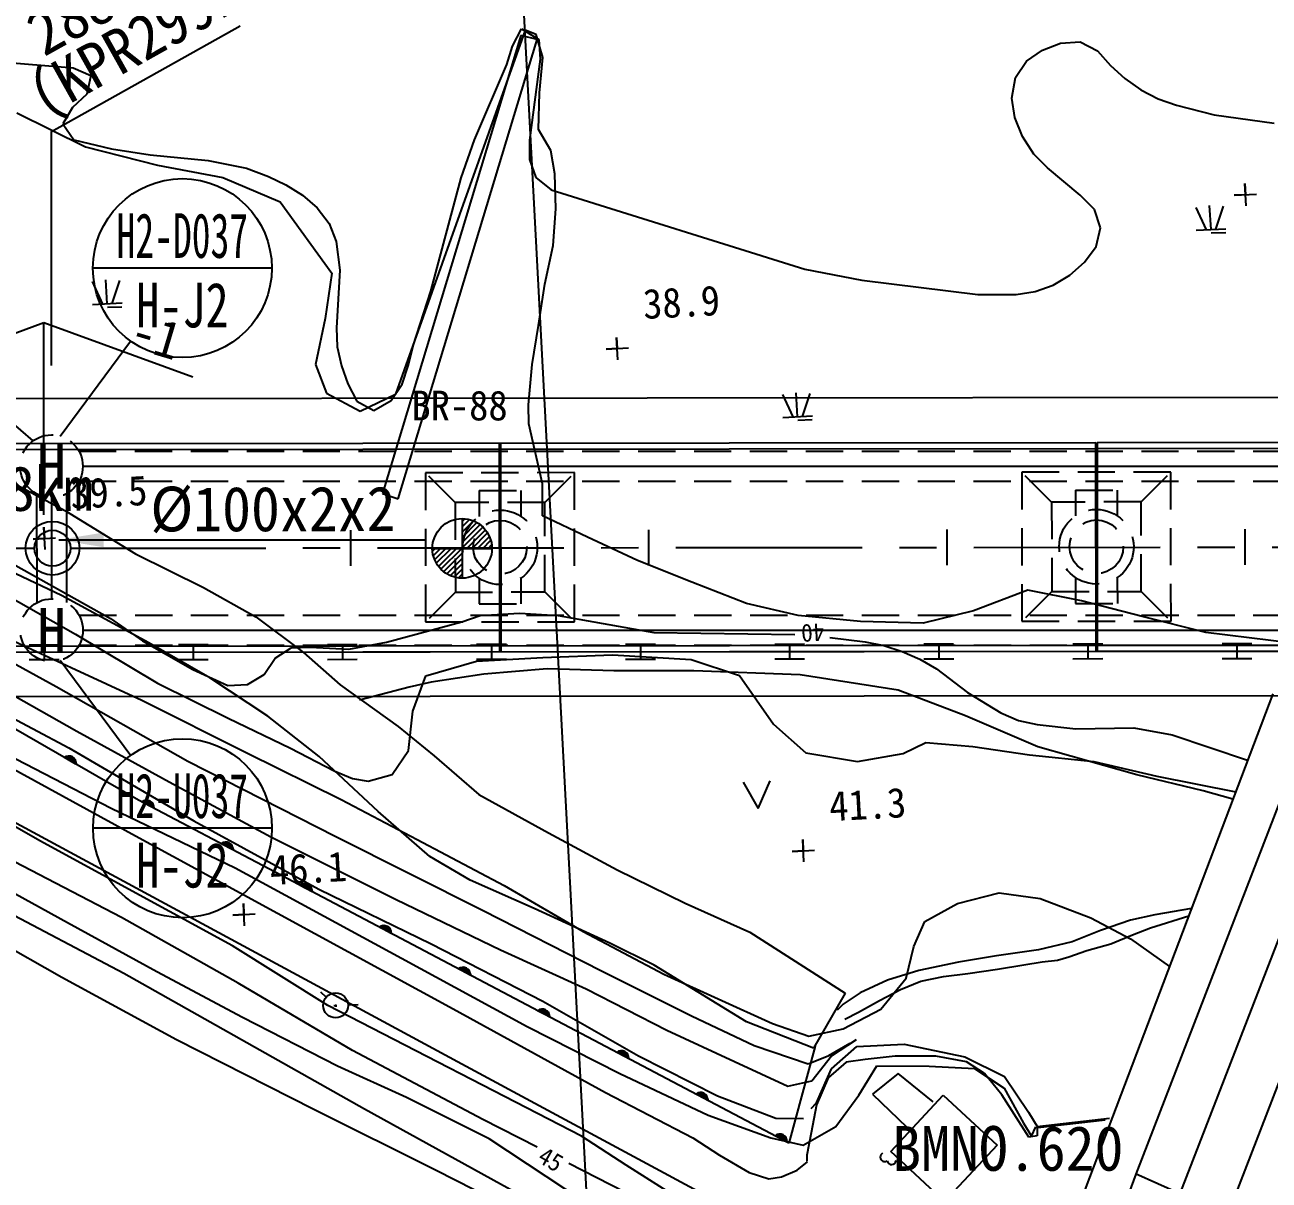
# Model space of a CAD drawing. Header units: millimetres. Extents: x 2406 to 3202, y 1103 to 1810.
# Drawn here: x 2787.3 to 2870.7, y 1438.7 to 1516.2 of the extents above; entities that cross this region are included whole.
import ezdxf
from ezdxf.enums import TextEntityAlignment as Align
from ezdxf.xclip import XClip

# ---------------------------------------------------------------- set-up
doc = ezdxf.new("R2010")
doc.units = ezdxf.units.MM
doc.header["$LTSCALE"] = 10
doc.header["$MEASUREMENT"] = 0
doc.header["$XCLIPFRAME"] = 2
for name, pattern in [('CENTER', [2, 1.25, -0.25, 0.25, -0.25]), ('DASHED2', [0.375, 0.25, -0.125]), ('HIDDEN', [0.375, 0.25, -0.125])]:
    doc.linetypes.add(name, pattern=pattern)
for name, color, linetype in [('TN-MANH', 4, 'Continuous'), ('TZ-BASE', 253, 'Continuous'), ('TZ-CABL', 4, 'Continuous')]:
    doc.layers.add(name, color=color, linetype=linetype)
doc.styles.add('GHS', font='GulimChe.ttf')
doc.styles.add('GR', font='GulimChe.ttf')
doc.styles.add('GUL', font='GulimChe.ttf')
doc.styles.get("Standard").update_dxf_attribs({"font": 'GulimChe.ttf'})
doc.linetypes.add('ZIGZAG', pattern='A,0.0001,-0.2,[131,ltypeshp.shx,S=0.2,R=0,X=-0.2,Y=0],-0.4,[131,ltypeshp.shx,S=0.2,R=180,X=0.2,Y=0],-0.2', length=0.8001)
doc.dimstyles.get("Standard").update_dxf_attribs({"dimtxt": 0.18, "dimasz": 0.18, "dimexe": 0.18, "dimexo": 0.0625, "dimgap": 0.09, "dimtad": 0, "dimtih": 1, "dimtoh": 1, "dimdec": 4, "dimzin": 0, "dimdsep": 46, "dimtxsty": 'Standard', "dimcen": 0.09, "dimadec": 0, "dimazin": 0, "dimtfac": 1, "dimtdec": 4, "dimtofl": 0, "dimtmove": 0, "dimatfit": 3, "dimfxl": 0, "dimtolj": 1, "dimtzin": 0, "dimarcsym": 0})

# ---------------------------------------------------------------- blocks, each defined once
blk = doc.blocks.new('JD-DXFDH7DHF')
at = {"layer": 'TZ-BASE'}
for p, q in [((325.949, 142.644), (344.541, -207.217)), ((372.677, -41.708, 54.651), (423.547, 90.063, 54.651)), ((375.633, -43.015, 55.484), (419.626, 70.611, 55.484)), ((422.739, 69.528, 51.016), (379.325, -43.118, 51.016)), ((330.856, 33.948, 47.057), (331.466, 35.102, 47.057)), ((331.466, 35.102, 47.057), (332.626, 34.406, 47.057)), ((331.409, 34.67, 45.586), (322.135, 3.942, 45.586)), ((331.696, 35.03, 46.077), (323, 10.597, 46.077)), ((323.187, 3.582, 45.586), (332.498, 34.398, 45.586)), ((332.498, 34.398, 45.586), (331.409, 34.67, 45.586)), ((332.444, 34.736, 46.077), (331.696, 35.03, 46.077)), ((332.888, 33.179, 46.077), (332.444, 34.736, 46.077)), ((332.626, 34.406, 47.057), (332.712, 33.083, 47.057)), ((367.61, 34.151, 47.057), (368.933, 34.237, 47.057)), ((368.933, 34.237, 47.057), (370.087, 33.626, 47.057)), ((330.464, 32.723, 47.057), (330.856, 33.948, 47.057)), ((365.332, 32.932, 47.057), (366.397, 33.687, 47.057)), ((366.397, 33.687, 47.057), (367.61, 34.151, 47.057)), ((370.087, 33.626, 47.057), (370.964, 32.655, 47.057)), ((294.92, 33.027, 47.057), (301.381, 32.504, 47.057)), ((328.308, 27.655, 47.057), (330.464, 32.723, 47.057)), ((332.712, 33.083, 47.057), (331.994, 27.637, 47.057)), ((332.656, 30.808, 46.077), (332.888, 33.179, 46.077)), ((364.588, 31.855, 47.057), (365.332, 32.932, 47.057)), ((370.964, 32.655, 47.057), (371.921, 31.774, 47.057)), ((301.381, 32.504, 47.057), (302.572, 31.982, 47.057)), ((302.572, 31.982, 47.057), (302.311, 30.722, 47.057)), ((364.335, 30.467, 47.057), (364.588, 31.855, 47.057)), ((371.921, 31.774, 47.057), (372.998, 31.03, 47.057)), ((372.998, 31.03, 47.057), (374.152, 30.42, 47.057)), ((302.311, 30.722, 47.057), (301.34, 29.845, 47.057)), ((332.601, 28.361, 46.077), (332.656, 30.808, 46.077)), ((364.549, 29.153, 47.057), (364.335, 30.467, 47.057)), ((374.152, 30.42, 47.057), (375.38, 29.985, 47.057)), ((297.606, 29.472, 46.077), (302.21, 27.201, 46.077)), ((301.34, 29.845, 47.057), (300.684, 28.731, 47.057)), ((375.38, 29.985, 47.057), (377.908, 29.335, 47.057)), ((377.908, 29.335, 47.057), (381.929, 28.782, 47.057)), ((300.684, 28.731, 47.057), (301.439, 27.666, 47.057)), ((365.059, 27.9, 47.057), (364.549, 29.153, 47.057)), ((301.439, 27.666, 47.057), (303.964, 27.059, 47.057)), ((327.402, 25.111, 47.057), (328.308, 27.655, 47.057)), ((331.994, 27.637, 47.057), (331.992, 26.352, 47.057)), ((333.42, 26.958, 46.077), (332.601, 28.361, 46.077)), ((365.822, 26.707, 47.057), (365.059, 27.9, 47.057)), ((302.21, 27.201, 46.077), (307.046, 25.972, 46.077)), ((303.964, 27.059, 47.057), (306.56, 26.67, 47.057)), ((333.694, 25.39, 46.077), (333.42, 26.958, 46.077)), ((366.74, 25.781, 47.057), (365.822, 26.707, 47.057)), ((306.56, 26.67, 47.057), (310.442, 26.28, 47.057)), ((307.046, 25.972, 46.077), (311.428, 25.143, 46.077)), ((310.442, 26.28, 47.057), (313.004, 25.76, 47.057)), ((331.992, 26.352, 47.057), (332.414, 25.136, 47.057)), ((311.428, 25.143, 46.077), (315.262, 23.507, 46.077)), ((313.004, 25.76, 47.057), (314.497, 25.215, 47.057)), ((314.497, 25.215, 47.057), (315.648, 24.647, 47.057)), ((325.367, 17.522, 47.057), (327.402, 25.111, 47.057)), ((332.414, 25.136, 47.057), (333.454, 24.304, 47.057)), ((333.761, 23.038, 46.077), (333.694, 25.39, 46.077)), ((368.916, 23.951, 47.057), (366.74, 25.781, 47.057)), ((315.648, 24.647, 47.057), (316.764, 23.948, 47.057)), ((333.454, 24.304, 47.057), (350.469, 18.982, 47.057)), ((380.052, 23.238, 45.963), (379.972, 24.736, 45.963)), ((379.972, 24.736, 45.963), (380.012, 23.987, 45.963)), ((315.262, 23.507, 46.077), (318.744, 18.72, 46.077)), ((316.764, 23.948, 47.057), (317.761, 23.113, 47.057)), ((369.878, 22.986, 47.057), (368.916, 23.951, 47.057)), ((379.263, 23.947, 45.963), (380.761, 24.027, 45.963)), ((380.012, 23.987, 45.963), (379.263, 23.947, 45.963)), ((317.761, 23.113, 47.057), (318.559, 22.05, 47.057)), ((333.578, 20.583, 46.077), (333.761, 23.038, 46.077)), ((370.3, 21.77, 47.057), (369.878, 22.986, 47.057)), ((376.694, 23.137, 45.265), (377.385, 21.634, 45.265)), ((377.701, 21.651, 45.265), (377.593, 23.253, 45.265)), ((378.017, 21.668, 45.265), (378.546, 23.213, 45.265)), ((318.559, 22.05, 47.057), (319.023, 20.838, 47.057)), ((369.996, 20.508, 47.057), (370.3, 21.77, 47.057)), ((376.708, 21.598, 45.265), (378.694, 21.704, 45.265)), ((377.713, 21.425, 45.265), (378.684, 21.454, 45.265)), ((319.023, 20.838, 47.057), (319.276, 18.926, 47.057)), ((333.019, 17.976, 46.077), (333.578, 20.583, 46.077)), ((369.207, 19.471, 47.057), (369.996, 20.508, 47.057)), ((368.235, 18.594, 47.057), (369.207, 19.471, 47.057)), ((318.744, 18.72, 46.077), (318.298, 15.691, 46.077)), ((319.276, 18.926, 47.057), (319.056, 15.055, 47.057)), ((350.469, 18.982, 47.057), (354.288, 18.244, 47.057)), ((367.122, 17.921, 47.057), (368.235, 18.594, 47.057)), ((302.669, 18.156, 44.538), (303.36, 16.652, 44.538)), ((303.676, 16.669, 44.538), (303.568, 18.271, 44.538)), ((303.992, 16.686, 44.538), (304.52, 18.231, 44.538)), ((332.599, 15.206, 46.077), (333.019, 17.976, 46.077)), ((354.288, 18.244, 47.057), (362.063, 17.293, 47.057)), ((365.907, 17.499, 47.057), (367.122, 17.921, 47.057)), ((302.683, 16.616, 44.538), (304.669, 16.722, 44.538)), ((324.191, 13.846, 47.057), (325.367, 17.522, 47.057)), ((362.063, 17.293, 47.057), (364.635, 17.288, 47.057)), ((364.635, 17.288, 47.057), (365.907, 17.499, 47.057)), ((303.688, 16.443, 44.538), (304.659, 16.472, 44.538)), ((299.429, 2.505), (299.417, 15.404)), ((318.298, 15.691, 46.077), (317.642, 12.606, 46.077)), ((319.056, 15.055, 47.057), (319.097, 13.772, 47.057)), ((332.168, 12.607, 46.077), (332.599, 15.206, 46.077)), ((337.913, 12.915, 45.984), (337.833, 14.413, 45.984)), ((337.833, 14.413, 45.984), (337.873, 13.664, 45.984)), ((319.097, 13.772, 47.057), (319.393, 12.506, 47.057)), ((323.888, 12.584, 47.057), (324.191, 13.846, 47.057)), ((337.124, 13.624, 45.984), (338.622, 13.704, 45.984)), ((337.873, 13.664, 45.984), (337.124, 13.624, 45.984)), ((317.642, 12.606, 46.077), (318.367, 10.682, 46.077)), ((323.459, 11.27, 47.057), (323.888, 12.584, 47.057)), ((331.916, 9.891, 46.077), (332.168, 12.607, 46.077)), ((319.393, 12.506, 47.057), (319.815, 11.29, 47.057)), ((319.815, 11.29, 47.057), (320.405, 10.129, 47.057)), ((322.715, 10.193, 47.057), (323.459, 11.27, 47.057)), ((-0.009, 10.041), (699.99, 10.697)), ((318.367, 10.682, 46.077), (320.632, 9.458, 46.077)), ((320.405, 10.129, 47.057), (321.559, 9.518, 47.057)), ((320.632, 9.458, 46.077), (323, 10.597, 46.077)), ((321.559, 9.518, 47.057), (322.715, 10.193, 47.057)), ((348.971, 10.58, 44.859), (349.661, 9.077, 44.859)), ((349.977, 9.093, 44.859), (349.87, 10.696, 44.859)), ((350.293, 9.11, 44.859), (350.822, 10.656, 44.859)), ((331.956, 8.609, 46.077), (331.916, 9.891, 46.077)), ((332.86, 4.597, 46.077), (331.956, 8.609, 46.077)), ((348.985, 9.041, 44.859), (350.97, 9.146, 44.859)), ((349.989, 8.868, 44.859), (350.961, 8.897, 44.859)), ((290.076, 7.294), (369.976, 7.367)), ((290.076, 6.894), (369.976, 6.967)), ((329.958, 7.337), (329.971, -6.662)), ((330.058, 7.337), (330.071, -6.662)), ((369.958, 7.374), (369.971, -6.625)), ((370.058, 7.374), (370.071, -6.625)), ((370.076, 7.367), (449.976, 7.44)), ((370.076, 6.967), (449.976, 7.04)), ((295.278, 5.754, 47.361), (300.871, 2.774, 47.361)), ((332.87, 2.455, 46.077), (332.86, 4.597, 46.077)), ((322.135, 3.942, 45.586), (323.187, 3.582, 45.586)), ((300.871, 2.774, 47.361), (305.556, -0.092, 47.361)), ((299.501, 0.177, 46.59), (299.421, 1.675, 46.59)), ((299.421, 1.675, 46.59), (299.461, 0.926, 46.59)), ((327.473, 2.263), (327.477, -1.737)), ((327.474, 2.062), (327.665, 2.254)), ((327.474, 1.709), (327.966, 2.202)), ((327.474, 1.355), (328.232, 2.114)), ((327.475, 1.001), (328.47, 1.998)), ((327.475, 0.648), (328.683, 1.858)), ((327.476, 0.294), (328.873, 1.694)), ((335.877, 1.022, 46.077), (332.87, 2.455, 46.077)), ((300.597, -2.9, 47.361), (292.505, 0.945, 47.361)), ((298.712, 0.886, 46.59), (300.21, 0.966, 46.59)), ((299.461, 0.926, 46.59), (298.712, 0.886, 46.59)), ((320.001, -0.906), (319.999, 1.494)), ((327.798, 0.263), (329.04, 1.508)), ((328.151, 0.264), (329.186, 1.3)), ((328.505, 0.264), (329.307, 1.067)), ((339.237, -0.56, 46.077), (335.877, 1.022, 46.077)), ((340.001, -0.888), (339.999, 1.512)), ((360.001, -0.869), (359.999, 1.531)), ((380.001, -0.851), (379.999, 1.549)), ((282.594, 0.687, 50.075), (300.235, -9.008, 50.075)), ((294.81, 0.624, 47.057), (303.881, -4.443, 47.057)), ((325.475, 0.261), (329.475, 0.265)), ((325.485, 0.069), (325.676, 0.261)), ((325.538, -0.232), (326.03, 0.261)), ((325.626, -0.497), (326.383, 0.262)), ((325.742, -0.735), (326.737, 0.262)), ((325.883, -0.947), (327.091, 0.263)), ((326.047, -1.137), (327.444, 0.263)), ((328.858, 0.264), (329.4, 0.807)), ((329.212, 0.265), (329.46, 0.513)), ((305.556, -0.092, 47.361), (310.118, -2.367, 47.361)), ((326.233, -1.304), (327.476, -0.059)), ((326.442, -1.449), (327.476, -0.413)), ((326.675, -1.57), (327.477, -0.766)), ((342.887, -1.994, 46.077), (339.237, -0.56, 46.077)), ((326.935, -1.663), (327.477, -1.12)), ((327.229, -1.722), (327.477, -1.473)), ((295.855, -2.265, 48.065), (301.549, -5.494, 48.065)), ((310.118, -2.367, 47.361), (313.631, -4.324, 47.361)), ((346.536, -3.427, 46.077), (342.887, -1.994, 46.077)), ((306.46, -6.076, 47.361), (300.597, -2.9, 47.361)), ((365.419, -2.543, 46.077), (361.781, -3.936, 46.077)), ((369.021, -3.252, 46.077), (365.419, -2.543, 46.077)), ((373.075, -4.317, 46.077), (369.021, -3.252, 46.077)), ((293.05, -3.947, 49.049), (305.993, -9.919, 49.049)), ((328.678, -4.245, 47.057), (331.324, -4.073, 47.057)), ((331.324, -4.073, 47.057), (333.906, -4.248, 47.057)), ((350.016, -4.23, 46.077), (346.536, -3.427, 46.077)), ((361.781, -3.936, 46.077), (358.406, -4.756, 46.077)), ((303.881, -4.443, 47.057), (306.034, -5.931, 47.057)), ((313.631, -4.324, 47.361), (316.83, -6.73, 47.361)), ((322.409, -6.024, 47.057), (327.463, -4.667, 47.057)), ((327.463, -4.667, 47.057), (328.678, -4.245, 47.057)), ((333.906, -4.248, 47.057), (340.321, -5.374, 47.057)), ((354.2, -4.643, 46.077), (350.016, -4.23, 46.077)), ((358.406, -4.756, 46.077), (354.2, -4.643, 46.077)), ((377.343, -5.368, 46.077), (373.075, -4.317, 46.077)), ((301.549, -5.494, 48.065), (307.034, -8.78, 48.065)), ((340.321, -5.374, 47.057), (349.79, -5.508, 47.057)), ((352.142, -5.706, 47.057), (354.502, -5.995, 47.057)), ((383.156, -6.099, 46.077), (377.343, -5.368, 46.077)), ((129.441, -6.852), (700.006, -6.331)), ((290.088, -6.306), (369.988, -6.233)), ((290.089, -6.706), (369.989, -6.633)), ((298.44, -6.199), (300.44, -6.195)), ((299.44, -6.197), (299.441, -7.197)), ((306.034, -5.931, 47.057), (309.416, -7.854, 47.057)), ((310.555, -8.424, 47.361), (306.46, -6.076, 47.361)), ((308.44, -6.19), (310.44, -6.186)), ((309.44, -6.188), (309.441, -7.188)), ((314.938, -7.109, 47.057), (316.006, -6.397, 47.057)), ((316.006, -6.397, 47.057), (317.289, -6.357, 47.057)), ((317.289, -6.357, 47.057), (319.868, -6.489, 47.057)), ((318.44, -6.181), (320.44, -6.177)), ((319.44, -6.179), (319.441, -7.179)), ((319.868, -6.489, 47.057), (322.409, -6.024, 47.057)), ((328.44, -6.171), (330.44, -6.168)), ((329.44, -6.17), (329.441, -7.17)), ((338.44, -6.162), (340.44, -6.159)), ((339.44, -6.161), (339.441, -7.161)), ((348.44, -6.153), (350.44, -6.15)), ((349.44, -6.151), (349.441, -7.151)), ((354.502, -5.995, 47.057), (355.761, -6.256, 47.057)), ((355.761, -6.256, 47.057), (356.987, -6.648, 47.057)), ((356.987, -6.648, 47.057), (358.178, -7.17, 47.057)), ((358.44, -6.144), (360.44, -6.141)), ((359.44, -6.142), (359.441, -7.142)), ((368.44, -6.135), (370.44, -6.131)), ((369.44, -6.133), (369.441, -7.133)), ((370.088, -6.233), (449.988, -6.16)), ((370.089, -6.633), (449.989, -6.56)), ((378.44, -6.126), (380.44, -6.122)), ((379.44, -6.124), (379.441, -7.124)), ((298.441, -7.199), (300.441, -7.195)), ((308.441, -7.19), (310.441, -7.186)), ((314.194, -8.186, 47.057), (314.938, -7.109, 47.057)), ((316.83, -6.73, 47.361), (319.284, -8.885, 47.361)), ((318.441, -7.181), (320.441, -7.177)), ((325.042, -8.295, 48.065), (328.448, -7.303, 48.065)), ((328.441, -7.171), (330.441, -7.168)), ((328.448, -7.303, 48.065), (332.889, -7.057, 48.065)), ((332.889, -7.057, 48.065), (337.548, -6.883, 48.065)), ((337.548, -6.883, 48.065), (342.838, -7.182, 48.065)), ((338.441, -7.162), (340.441, -7.159)), ((342.838, -7.182, 48.065), (346.079, -8.256, 48.065)), ((348.441, -7.153), (350.441, -7.15)), ((358.178, -7.17, 47.057), (359.292, -7.826, 47.057)), ((358.441, -7.144), (360.441, -7.141)), ((368.441, -7.135), (370.441, -7.131)), ((378.441, -7.126), (380.441, -7.122)), ((295.134, -8.311, 51.059), (301.63, -12.002, 51.059)), ((309.416, -7.854, 47.057), (311.758, -8.944, 47.057)), ((313.08, -8.858, 47.057), (314.194, -8.186, 47.057)), ((324.168, -10.666, 48.065), (325.042, -8.295, 48.065)), ((328.922, -8.173, 47.489), (325.4, -8.702, 47.489)), ((333.184, -7.81, 47.489), (328.922, -8.173, 47.489)), ((337.649, -7.948, 47.489), (333.184, -7.81, 47.489)), ((343.005, -7.943, 47.489), (337.649, -7.948, 47.489)), ((350.136, -8.208, 47.489), (343.005, -7.943, 47.489)), ((346.079, -8.256, 48.065), (348.349, -11.537, 48.065)), ((356.717, -9.238, 47.489), (350.136, -8.208, 47.489)), ((359.292, -7.826, 47.057), (361.365, -9.405, 47.057)), ((293.247, -8.948, 52.064), (301.102, -13.108, 52.064)), ((300.235, -9.008, 50.075), (309.087, -14.003, 50.075)), ((307.034, -8.78, 48.065), (311.771, -11.129, 48.065)), ((314.45, -10.999, 47.361), (310.555, -8.424, 47.361)), ((311.758, -8.944, 47.057), (313.08, -8.858, 47.057)), ((319.284, -8.885, 47.361), (323.193, -11.673, 47.361)), ((323.923, -9.055, 47.489), (320.593, -9.914, 47.489)), ((325.4, -8.702, 47.489), (323.923, -9.055, 47.489)), ((0.009, -9.959), (700.009, -9.303)), ((305.993, -9.919, 49.049), (313.036, -13.446, 49.049)), ((361.242, -10.958, 47.489), (356.717, -9.238, 47.489)), ((361.365, -9.405, 47.057), (363.596, -10.76, 47.057)), ((381.845, -9.49, 55.272), (368.31, -45.209, 55.272)), ((305.773, -16.619, 47.81), (295.714, -10.845, 47.81)), ((323.867, -13.299, 48.065), (324.168, -10.666, 48.065)), ((363.596, -10.76, 47.057), (364.787, -11.283, 47.057)), ((311.771, -11.129, 48.065), (315.972, -13.127, 48.065)), ((317.882, -13.69, 47.361), (314.45, -10.999, 47.361)), ((323.193, -11.673, 47.361), (325.593, -13.66, 47.361)), ((348.349, -11.537, 48.065), (350.53, -13.452, 48.065)), ((366.091, -13.042, 47.489), (361.242, -10.958, 47.489)), ((364.787, -11.283, 47.057), (366.046, -11.544, 47.057)), ((366.046, -11.544, 47.057), (368.637, -11.847, 47.057)), ((299.151, -19.362, 54.052), (286.287, -11.971, 54.052)), ((293.325, -12.329, 51.166), (305.809, -19.145, 51.166)), ((301.63, -12.002, 51.059), (308.072, -15.526, 51.059)), ((368.637, -11.847, 47.057), (372.531, -11.765, 47.057)), ((372.531, -11.765, 47.057), (375.09, -12.241, 47.057)), ((375.09, -12.241, 47.057), (380.156, -13.947, 47.057)), ((301.102, -13.108, 52.064), (309.476, -18.005, 52.064)), ((315.972, -13.127, 48.065), (318.899, -14.651, 48.065)), ((322.772, -14.913, 48.065), (323.867, -13.299, 48.065)), ((357.046, -13.5, 48.065), (358.584, -12.757, 48.065)), ((358.584, -12.757, 48.065), (361.729, -13.024, 48.065)), ((361.729, -13.024, 48.065), (365.537, -13.591, 48.065)), ((372.727, -14.925, 47.489), (366.091, -13.042, 47.489)), ((296.886, -13.51, 54.052), (303.936, -17.166, 54.052)), ((301.576, -14.21, 47.81), (300.796, -13.762, 47.81)), ((301.148, -13.664, 47.81), (300.8, -13.758, 47.81)), ((300.835, -13.735, 47.81), (300.851, -13.793, 47.81)), ((301.291, -13.703, 47.81), (300.885, -13.813, 47.81)), ((300.903, -13.699, 47.81), (300.943, -13.846, 47.81)), ((300.974, -13.676, 47.81), (301.035, -13.899, 47.81)), ((301.382, -13.756, 47.81), (300.977, -13.866, 47.81)), ((301.048, -13.663, 47.81), (301.127, -13.952, 47.81)), ((301.449, -13.816, 47.81), (301.069, -13.919, 47.81)), ((301.126, -13.662, 47.81), (301.219, -14.005, 47.81)), ((301.499, -13.88, 47.81), (301.161, -13.972, 47.81)), ((301.207, -13.675, 47.81), (301.311, -14.057, 47.81)), ((301.537, -13.948, 47.81), (301.253, -14.024, 47.81)), ((301.293, -13.704, 47.81), (301.402, -14.11, 47.81)), ((301.562, -14.018, 47.81), (301.345, -14.077, 47.81)), ((301.385, -13.759, 47.81), (301.494, -14.163, 47.81)), ((301.577, -14.092, 47.81), (301.437, -14.13, 47.81)), ((301.493, -13.871, 47.81), (301.579, -14.186, 47.81)), ((301.58, -14.169, 47.81), (301.529, -14.183, 47.81)), ((309.087, -14.003, 50.075), (319.014, -19.057, 50.075)), ((313.036, -13.446, 49.049), (319.368, -16.591, 49.049)), ((321.849, -17.374, 47.361), (317.882, -13.69, 47.361)), ((325.593, -13.66, 47.361), (328.59, -16.251, 47.361)), ((350.53, -13.452, 48.065), (353.996, -14.041, 48.065)), ((353.996, -14.041, 48.065), (357.046, -13.5, 48.065)), ((365.537, -13.591, 48.065), (369.851, -14.039, 48.065)), ((369.851, -14.039, 48.065), (374.07, -15.007, 48.065)), ((318.899, -14.651, 48.065), (320.132, -15.17, 48.065)), ((321.173, -15.36, 48.065), (322.772, -14.913, 48.065)), ((377.169, -16.008, 47.489), (372.727, -14.925, 47.489)), ((374.07, -15.007, 48.065), (379.357, -16.055, 48.065)), ((308.072, -15.526, 51.059), (314.645, -19.084, 51.059)), ((320.132, -15.17, 48.065), (321.173, -15.36, 48.065)), ((346.33, -15.428, 47.296), (347.322, -17.175, 47.296)), ((347.322, -17.175, 47.296), (348.124, -15.333, 47.296)), ((314.515, -21.236, 47.81), (305.773, -16.619, 47.81)), ((306.353, -16.631, 47.81), (306.008, -16.737, 47.81)), ((306.497, -16.665, 47.81), (306.095, -16.789, 47.81)), ((306.109, -16.675, 47.81), (306.154, -16.82, 47.81)), ((306.179, -16.648, 47.81), (306.247, -16.869, 47.81)), ((306.253, -16.633, 47.81), (306.341, -16.919, 47.81)), ((306.33, -16.629, 47.81), (306.435, -16.968, 47.81)), ((306.412, -16.639, 47.81), (306.529, -17.018, 47.81)), ((306.498, -16.665, 47.81), (306.623, -17.068, 47.81)), ((319.368, -16.591, 49.049), (324.469, -19.259, 49.049)), ((328.59, -16.251, 47.361), (333.256, -18.818, 47.361)), ((379.165, -16.562, 47.489), (377.169, -16.008, 47.489)), ((327.45, -34.323, 49.306), (295.297, -16.957, 49.306)), ((303.936, -17.166, 54.052), (312.252, -21.167, 54.052)), ((306.8, -17.161, 47.81), (306.004, -16.741, 47.81)), ((306.042, -16.712, 47.81), (306.06, -16.77, 47.81)), ((306.59, -16.714, 47.81), (306.189, -16.838, 47.81)), ((306.659, -16.772, 47.81), (306.282, -16.888, 47.81)), ((306.711, -16.834, 47.81), (306.376, -16.937, 47.81)), ((306.751, -16.9, 47.81), (306.47, -16.987, 47.81)), ((306.779, -16.97, 47.81), (306.564, -17.036, 47.81)), ((306.593, -16.717, 47.81), (306.716, -17.117, 47.81)), ((306.796, -17.043, 47.81), (306.657, -17.086, 47.81)), ((306.705, -16.825, 47.81), (306.801, -17.137, 47.81)), ((306.802, -17.12, 47.81), (306.751, -17.136, 47.81)), ((325.303, -20.407, 47.361), (321.849, -17.374, 47.361)), ((309.476, -18.005, 52.064), (317.873, -22.602, 52.064)), ((305.809, -19.145, 51.166), (326.867, -30.632, 51.166)), ((314.645, -19.084, 51.059), (323.06, -23.293, 51.059)), ((319.014, -19.057, 50.075), (328.893, -24.028, 50.075)), ((333.256, -18.818, 47.361), (337.874, -21.304, 47.361)), ((312.078, -26.406, 54.052), (299.151, -19.362, 54.052)), ((312.105, -19.963, 47.81), (311.309, -19.543, 47.81)), ((311.658, -19.433, 47.81), (311.314, -19.539, 47.81)), ((311.347, -19.514, 47.81), (311.365, -19.572, 47.81)), ((311.802, -19.467, 47.81), (311.4, -19.591, 47.81)), ((311.414, -19.477, 47.81), (311.459, -19.622, 47.81)), ((311.485, -19.45, 47.81), (311.553, -19.671, 47.81)), ((311.895, -19.517, 47.81), (311.494, -19.64, 47.81)), ((311.558, -19.435, 47.81), (311.647, -19.721, 47.81)), ((311.964, -19.574, 47.81), (311.588, -19.69, 47.81)), ((311.636, -19.432, 47.81), (311.74, -19.771, 47.81)), ((312.017, -19.636, 47.81), (311.682, -19.739, 47.81)), ((311.717, -19.441, 47.81), (311.834, -19.82, 47.81)), ((312.056, -19.702, 47.81), (311.775, -19.789, 47.81)), ((311.804, -19.467, 47.81), (311.928, -19.87, 47.81)), ((312.084, -19.772, 47.81), (311.869, -19.839, 47.81)), ((311.898, -19.519, 47.81), (312.022, -19.919, 47.81)), ((312.101, -19.845, 47.81), (311.963, -19.888, 47.81)), ((312.01, -19.627, 47.81), (312.107, -19.94, 47.81)), ((312.107, -19.922, 47.81), (312.057, -19.938, 47.81)), ((324.469, -19.259, 49.049), (330.283, -22.352, 49.049)), ((349.608, -20.059, 48.386), (351.106, -19.979, 48.386)), ((350.357, -20.019, 48.386), (349.608, -20.059, 48.386)), ((350.397, -20.768, 48.386), (350.317, -19.27, 48.386)), ((350.317, -19.27, 48.386), (350.357, -20.019, 48.386)), ((304.785, -28.252, 50.075), (290.675, -20.813, 50.075)), ((304.627, -24.491, 52.064), (297.442, -20.759, 52.064)), ((328.02, -21.987, 47.361), (325.303, -20.407, 47.361)), ((301.008, -24.855, 51.059), (294.742, -21.406, 51.059)), ((312.252, -21.167, 54.052), (323.4, -27.213, 54.052)), ((332.221, -30.584, 47.81), (314.515, -21.236, 47.81)), ((337.874, -21.304, 47.361), (342.433, -23.536, 47.361)), ((317.411, -22.765, 47.81), (316.615, -22.345, 47.81)), ((316.964, -22.235, 47.81), (316.619, -22.341, 47.81)), ((316.653, -22.316, 47.81), (316.671, -22.374, 47.81)), ((317.108, -22.269, 47.81), (316.706, -22.393, 47.81)), ((316.72, -22.278, 47.81), (316.765, -22.424, 47.81)), ((316.79, -22.252, 47.81), (316.859, -22.473, 47.81)), ((317.201, -22.318, 47.81), (316.8, -22.442, 47.81)), ((316.864, -22.237, 47.81), (316.952, -22.523, 47.81)), ((317.27, -22.376, 47.81), (316.893, -22.492, 47.81)), ((316.941, -22.233, 47.81), (317.046, -22.572, 47.81)), ((317.322, -22.438, 47.81), (316.987, -22.541, 47.81)), ((317.023, -22.243, 47.81), (317.14, -22.622, 47.81)), ((317.362, -22.504, 47.81), (317.081, -22.591, 47.81)), ((317.109, -22.269, 47.81), (317.234, -22.671, 47.81)), ((317.204, -22.32, 47.81), (317.327, -22.721, 47.81)), ((317.316, -22.429, 47.81), (317.412, -22.741, 47.81)), ((332.3, -23.894, 47.361), (328.02, -21.987, 47.361)), ((330.283, -22.352, 49.049), (335.583, -25.436, 49.049)), ((317.39, -22.574, 47.81), (317.175, -22.64, 47.81)), ((317.407, -22.647, 47.81), (317.269, -22.69, 47.81)), ((317.413, -22.724, 47.81), (317.362, -22.739, 47.81)), ((317.873, -22.602, 52.064), (325.396, -26.269, 52.064)), ((323.06, -23.293, 51.059), (330.049, -26.653, 51.059)), ((360.699, -23.546, 49.049), (363.482, -22.851, 49.049)), ((363.482, -22.851, 49.049), (366.249, -23.229, 49.049)), ((366.249, -23.229, 49.049), (369.631, -24.509, 49.049)), ((300.633, -28.523, 49.734), (292.003, -23.642, 49.734)), ((312.881, -25.049, 53.154), (312.802, -23.551, 53.154)), ((312.802, -23.551, 53.154), (312.841, -24.3, 53.154)), ((328.893, -24.028, 50.075), (336.782, -28.057, 50.075)), ((337.38, -26.221, 47.361), (332.3, -23.894, 47.361)), ((342.433, -23.536, 47.361), (346.759, -25.483, 47.361)), ((358.507, -24.76, 49.049), (360.699, -23.546, 49.049)), ((376.384, -23.902, 47.339), (373.938, -24.317, 47.339)), ((307.007, -28.15, 51.059), (301.008, -24.855, 51.059)), ((312.455, -28.91, 52.064), (304.627, -24.491, 52.064)), ((312.092, -24.34, 53.154), (313.59, -24.26, 53.154)), ((312.841, -24.3, 53.154), (312.092, -24.34, 53.154)), ((322.247, -25.035, 47.81), (322.352, -25.374, 47.81)), ((357.759, -26.437, 49.049), (358.507, -24.76, 49.049)), ((369.631, -24.509, 49.049), (372.294, -25.921, 49.049)), ((372.29, -24.681, 47.339), (370.278, -25.369, 47.339)), ((373.938, -24.317, 47.339), (372.29, -24.681, 47.339)), ((373.652, -25.192, 47.339), (376.204, -24.375, 47.339)), ((322.717, -25.566, 47.81), (321.921, -25.146, 47.81)), ((322.27, -25.036, 47.81), (321.925, -25.142, 47.81)), ((321.959, -25.118, 47.81), (321.977, -25.176, 47.81)), ((322.414, -25.07, 47.81), (322.012, -25.194, 47.81)), ((322.026, -25.08, 47.81), (322.071, -25.225, 47.81)), ((322.096, -25.054, 47.81), (322.164, -25.275, 47.81)), ((322.507, -25.12, 47.81), (322.106, -25.244, 47.81)), ((322.17, -25.038, 47.81), (322.258, -25.324, 47.81)), ((322.575, -25.177, 47.81), (322.199, -25.293, 47.81)), ((322.628, -25.239, 47.81), (322.293, -25.343, 47.81)), ((322.329, -25.044, 47.81), (322.446, -25.423, 47.81)), ((322.668, -25.305, 47.81), (322.387, -25.392, 47.81)), ((322.415, -25.071, 47.81), (322.54, -25.473, 47.81)), ((322.696, -25.375, 47.81), (322.481, -25.442, 47.81)), ((322.51, -25.122, 47.81), (322.633, -25.522, 47.81)), ((322.713, -25.448, 47.81), (322.574, -25.491, 47.81)), ((322.622, -25.23, 47.81), (322.718, -25.543, 47.81)), ((322.719, -25.525, 47.81), (322.668, -25.541, 47.81)), ((335.583, -25.436, 49.049), (340.997, -28.298, 49.049)), ((346.759, -25.483, 47.361), (353.153, -29.567, 47.361)), ((370.278, -25.369, 47.339), (368.399, -26.134, 47.339)), ((370.979, -26.266, 47.339), (372.439, -25.657, 47.339)), ((372.439, -25.657, 47.339), (373.652, -25.192, 47.339)), ((318.466, -30.405, 54.052), (312.078, -26.406, 54.052)), ((325.396, -26.269, 52.064), (332.887, -30.11, 52.064)), ((330.049, -26.653, 51.059), (335.79, -29.279, 51.059)), ((340.347, -27.7, 47.361), (337.38, -26.221, 47.361)), ((357.254, -28.57, 49.049), (357.759, -26.437, 49.049)), ((366.12, -26.668, 47.339), (363.317, -27.064, 47.339)), ((368.399, -26.134, 47.339), (366.12, -26.668, 47.339)), ((369.38, -26.713, 47.339), (370.979, -26.266, 47.339)), ((372.294, -25.921, 49.049), (374.914, -27.781, 49.049)), ((323.4, -27.213, 54.052), (331.84, -31.807, 54.052)), ((360.774, -27.486, 47.339), (358.11, -28.045, 47.339)), ((363.317, -27.064, 47.339), (360.774, -27.486, 47.339)), ((365.157, -27.673, 47.339), (366.386, -27.464, 47.339)), ((366.386, -27.464, 47.339), (367.407, -27.355, 47.339)), ((367.407, -27.355, 47.339), (368.164, -27.135, 47.339)), ((368.164, -27.135, 47.339), (369.38, -26.713, 47.339)), ((320.932, -37.358, 50.075), (304.785, -28.252, 50.075)), ((312.733, -31.206, 51.059), (307.007, -28.15, 51.059)), ((328.022, -28.368, 47.81), (327.227, -27.947, 47.81)), ((327.575, -27.837, 47.81), (327.231, -27.944, 47.81)), ((327.265, -27.919, 47.81), (327.283, -27.977, 47.81)), ((327.72, -27.871, 47.81), (327.318, -27.996, 47.81)), ((327.332, -27.881, 47.81), (327.376, -28.027, 47.81)), ((327.402, -27.855, 47.81), (327.47, -28.076, 47.81)), ((327.812, -27.921, 47.81), (327.411, -28.045, 47.81)), ((327.476, -27.84, 47.81), (327.564, -28.126, 47.81)), ((327.881, -27.978, 47.81), (327.505, -28.095, 47.81)), ((327.553, -27.836, 47.81), (327.658, -28.175, 47.81)), ((327.934, -28.041, 47.81), (327.599, -28.144, 47.81)), ((327.635, -27.846, 47.81), (327.752, -28.225, 47.81)), ((327.974, -28.107, 47.81), (327.693, -28.194, 47.81)), ((327.721, -27.872, 47.81), (327.845, -28.274, 47.81)), ((328.002, -28.177, 47.81), (327.787, -28.243, 47.81)), ((327.815, -27.923, 47.81), (327.939, -28.324, 47.81)), ((328.019, -28.25, 47.81), (327.88, -28.293, 47.81)), ((327.927, -28.032, 47.81), (328.024, -28.344, 47.81)), ((328.024, -28.327, 47.81), (327.974, -28.342, 47.81)), ((336.782, -28.057, 50.075), (342.849, -31.091, 50.075)), ((346.55, -31.496, 47.361), (340.347, -27.7, 47.361)), ((340.997, -28.298, 49.049), (348.281, -31.595, 49.049)), ((358.11, -28.045, 47.339), (356.01, -28.696, 47.339)), ((359.765, -28.452, 47.339), (361.381, -28.261, 47.339)), ((361.381, -28.261, 47.339), (363.376, -27.96, 47.339)), ((363.376, -27.96, 47.339), (365.157, -27.673, 47.339)), ((308.318, -32.695, 49.734), (300.633, -28.523, 49.734)), ((320.119, -33.425, 52.064), (312.455, -28.91, 52.064)), ((356.01, -28.696, 47.339), (354.179, -29.543, 47.339)), ((355.547, -30.652, 49.049), (357.254, -28.57, 49.049)), ((356.865, -29.326, 47.339), (358.243, -28.765, 47.339)), ((358.243, -28.765, 47.339), (359.765, -28.452, 47.339)), ((317.968, -29.474, 52.171), (318.36, -29.843, 52.171)), ((335.79, -29.279, 51.059), (341.198, -32.055, 51.059)), ((353.153, -29.567, 47.361), (351.036, -33.261, 47.361)), ((354.179, -29.543, 47.339), (353.029, -30.304, 47.339)), ((355.456, -30.06, 47.339), (356.865, -29.326, 47.339)), ((335.489, -39.154, 54.052), (318.466, -30.405, 54.052)), ((318.877, -30.399, 52.171), (319.081, -30.411, 52.171)), ((318.986, -30.326, 52.171), (318.995, -30.484, 52.171)), ((319.826, -30.353, 52.171), (320.503, -30.336, 52.171)), ((326.867, -30.632, 51.166), (337.087, -36.225, 51.166)), ((349.392, -39.625, 47.81), (332.221, -30.584, 47.81)), ((333.329, -31.168, 47.81), (332.533, -30.749, 47.81)), ((332.881, -30.638, 47.81), (332.537, -30.745, 47.81)), ((332.571, -30.72, 47.81), (332.589, -30.778, 47.81)), ((333.025, -30.672, 47.81), (332.624, -30.796, 47.81)), ((332.637, -30.682, 47.81), (332.683, -30.827, 47.81)), ((332.708, -30.656, 47.81), (332.776, -30.877, 47.81)), ((333.118, -30.722, 47.81), (332.718, -30.846, 47.81)), ((332.782, -30.64, 47.81), (332.87, -30.926, 47.81)), ((333.187, -30.779, 47.81), (332.811, -30.895, 47.81)), ((332.859, -30.637, 47.81), (332.964, -30.976, 47.81)), ((332.887, -30.11, 52.064), (339.295, -33.765, 52.064)), ((333.24, -30.841, 47.81), (332.905, -30.945, 47.81)), ((332.94, -30.646, 47.81), (333.058, -31.025, 47.81)), ((333.027, -30.672, 47.81), (333.152, -31.075, 47.81)), ((333.122, -30.724, 47.81), (333.246, -31.124, 47.81)), ((333.234, -30.832, 47.81), (333.33, -31.144, 47.81)), ((353.029, -30.304, 47.339), (352.627, -30.715, 47.339)), ((353.019, -31.973, 49.049), (355.547, -30.652, 49.049)), ((353.138, -31.325, 47.339), (354.049, -30.837, 47.339)), ((354.049, -30.837, 47.339), (355.456, -30.06, 47.339)), ((319.116, -34.476, 51.059), (312.733, -31.206, 51.059)), ((333.28, -30.907, 47.81), (332.999, -30.994, 47.81)), ((333.308, -30.977, 47.81), (333.093, -31.044, 47.81)), ((333.325, -31.05, 47.81), (333.187, -31.093, 47.81)), ((333.331, -31.127, 47.81), (333.281, -31.142, 47.81)), ((342.849, -31.091, 50.075), (347.05, -33.089, 50.075)), ((351.036, -33.261, 47.361), (346.55, -31.496, 47.361)), ((348.281, -31.595, 49.049), (350.737, -32.464, 49.049)), ((331.84, -31.807, 54.052), (338.044, -34.96, 54.052)), ((341.198, -32.055, 51.059), (345.748, -34.159, 51.059)), ((350.737, -32.464, 49.049), (353.019, -31.973, 49.049)), ((317.535, -37.367, 49.734), (308.318, -32.695, 49.734)), ((347.05, -33.089, 50.075), (350.686, -34.31, 50.075)), ((351.155, -33.125, 47.81), (349.392, -39.625, 47.81)), ((352.063, -33.749, 50.075), (353.51, -32.927, 50.075)), ((352.237, -33.781, 51.059), (353.923, -32.685, 51.059)), ((352.25, -34.637, 52.064), (353.953, -33.155, 52.064)), ((353.953, -33.155, 52.064), (357.113, -32.992, 52.064)), ((357.113, -32.992, 52.064), (361.196, -33.841, 52.064)), ((328.861, -38.042, 52.064), (320.119, -33.425, 52.064)), ((338.638, -33.963, 47.81), (337.842, -33.544, 47.81)), ((338.19, -33.433, 47.81), (337.846, -33.54, 47.81)), ((337.88, -33.515, 47.81), (337.898, -33.573, 47.81)), ((338.335, -33.467, 47.81), (337.933, -33.592, 47.81)), ((337.947, -33.477, 47.81), (337.992, -33.623, 47.81)), ((338.017, -33.451, 47.81), (338.086, -33.672, 47.81)), ((338.428, -33.517, 47.81), (338.027, -33.641, 47.81)), ((338.091, -33.436, 47.81), (338.179, -33.721, 47.81)), ((338.497, -33.574, 47.81), (338.121, -33.69, 47.81)), ((338.168, -33.432, 47.81), (338.273, -33.771, 47.81)), ((338.549, -33.636, 47.81), (338.214, -33.74, 47.81)), ((338.25, -33.441, 47.81), (338.367, -33.82, 47.81)), ((338.589, -33.702, 47.81), (338.308, -33.789, 47.81)), ((338.336, -33.468, 47.81), (338.461, -33.87, 47.81)), ((338.617, -33.772, 47.81), (338.402, -33.839, 47.81)), ((338.431, -33.519, 47.81), (338.555, -33.919, 47.81)), ((338.634, -33.845, 47.81), (338.496, -33.888, 47.81)), ((338.543, -33.627, 47.81), (338.64, -33.939, 47.81)), ((338.64, -33.922, 47.81), (338.59, -33.937, 47.81)), ((339.295, -33.765, 52.064), (344.612, -36.461, 52.064)), ((345.748, -34.159, 51.059), (349.327, -35.812, 51.059)), ((350.686, -34.31, 50.075), (352.063, -33.749, 50.075)), ((350.931, -35.451, 51.059), (352.237, -33.781, 51.059)), ((353.239, -34.19, 51.68), (352.022, -35.254, 51.68)), ((354.513, -34.021, 51.68), (353.239, -34.19, 51.68)), ((356.513, -33.805, 51.68), (354.513, -34.021, 51.68)), ((359.255, -33.799, 51.68), (356.513, -33.805, 51.68)), ((361.294, -34.18, 51.68), (359.255, -33.799, 51.68)), ((361.196, -33.841, 52.064), (363.854, -35.168, 52.064)), ((362.502, -34.959, 51.68), (361.294, -34.18, 51.68)), ((323.752, -36.574, 51.059), (319.116, -34.476, 51.059)), ((344.459, -43.502, 49.306), (327.45, -34.323, 49.306)), ((338.044, -34.96, 54.052), (343.967, -37.746, 54.052)), ((351.242, -36.93, 52.064), (352.25, -34.637, 52.064)), ((354.078, -36.403, 54.052), (355.279, -34.44, 54.052)), ((356.716, -34.949, 54.716), (355.007, -36.346, 54.716)), ((355.279, -34.44, 54.052), (358.795, -34.468, 54.052)), ((359.068, -36.853, 54.716), (356.716, -34.949, 54.716)), ((358.795, -34.468, 54.052), (361.847, -34.613, 54.052)), ((361.847, -34.613, 54.052), (363.818, -35.942, 54.052)), ((363.666, -36.383, 51.68), (362.502, -34.959, 51.68)), ((349.327, -35.812, 51.059), (350.931, -35.451, 51.059)), ((352.022, -35.254, 51.68), (351.24, -37.062, 51.68)), ((363.854, -35.168, 52.064), (365.465, -37.549, 52.064)), ((329.288, -39.343, 51.059), (323.752, -36.574, 51.059)), ((337.087, -36.225, 51.166), (342.942, -39.272, 51.166)), ((343.947, -36.758, 47.81), (343.151, -36.339, 47.81)), ((343.5, -36.228, 47.81), (343.155, -36.335, 47.81)), ((343.189, -36.31, 47.81), (343.207, -36.368, 47.81)), ((343.644, -36.262, 47.81), (343.242, -36.387, 47.81)), ((343.256, -36.272, 47.81), (343.301, -36.418, 47.81)), ((343.326, -36.246, 47.81), (343.395, -36.467, 47.81)), ((343.737, -36.312, 47.81), (343.336, -36.436, 47.81)), ((343.4, -36.231, 47.81), (343.489, -36.517, 47.81)), ((343.806, -36.369, 47.81), (343.43, -36.486, 47.81)), ((343.477, -36.227, 47.81), (343.582, -36.566, 47.81)), ((343.859, -36.431, 47.81), (343.524, -36.535, 47.81)), ((343.559, -36.237, 47.81), (343.676, -36.615, 47.81)), ((343.898, -36.497, 47.81), (343.617, -36.584, 47.81)), ((343.645, -36.263, 47.81), (343.77, -36.665, 47.81)), ((343.926, -36.567, 47.81), (343.711, -36.634, 47.81)), ((343.74, -36.314, 47.81), (343.864, -36.714, 47.81)), ((343.944, -36.64, 47.81), (343.805, -36.683, 47.81)), ((343.852, -36.422, 47.81), (343.949, -36.734, 47.81)), ((343.949, -36.717, 47.81), (343.899, -36.733, 47.81)), ((344.612, -36.461, 52.064), (348.524, -37.964, 52.064)), ((352.545, -38.517, 54.052), (354.078, -36.403, 54.052)), ((355.007, -36.346, 54.716), (357.293, -38.554, 54.716)), ((356.216, -40.192, 54.716), (359.742, -36.402, 54.716)), ((359.742, -36.402, 54.716), (363.355, -39.764, 54.716)), ((365.479, -39.222, 51.68), (363.666, -36.383, 51.68)), ((363.818, -35.942, 54.052), (365.128, -38.299, 54.052)), ((325.729, -41.462, 49.734), (317.535, -37.367, 49.734)), ((335.552, -45.406, 50.075), (320.932, -37.358, 50.075)), ((350.88, -37.297, 52.064), (351.242, -36.93, 52.064)), ((351.24, -37.062, 51.68), (350.89, -38.927, 51.68)), ((365.465, -37.549, 52.064), (366.089, -38.579, 52.064)), ((332.498, -39.899, 52.064), (328.861, -38.042, 52.064)), ((343.967, -37.746, 54.052), (348.18, -39.272, 54.052)), ((348.524, -37.964, 52.064), (350.367, -37.973, 52.064)), ((365.128, -38.299, 54.052), (365.656, -39.165, 54.052)), ((370.882, -37.971, 51.68), (366.034, -38.543, 51.68)), ((366.089, -38.579, 52.064), (370.599, -38.072, 52.064)), ((338.486, -41.102, 54.052), (335.489, -39.154, 54.052)), ((349.256, -39.553, 47.81), (348.46, -39.134, 47.81)), ((348.809, -39.023, 47.81), (348.465, -39.13, 47.81)), ((348.498, -39.105, 47.81), (348.516, -39.163, 47.81)), ((348.953, -39.057, 47.81), (348.551, -39.182, 47.81)), ((348.565, -39.068, 47.81), (348.61, -39.213, 47.81)), ((348.635, -39.041, 47.81), (348.704, -39.262, 47.81)), ((349.046, -39.107, 47.81), (348.645, -39.231, 47.81)), ((348.709, -39.026, 47.81), (348.798, -39.312, 47.81)), ((349.115, -39.164, 47.81), (348.739, -39.281, 47.81)), ((348.786, -39.022, 47.81), (348.892, -39.361, 47.81)), ((348.868, -39.032, 47.81), (348.985, -39.41, 47.81)), ((348.955, -39.058, 47.81), (349.079, -39.46, 47.81)), ((349.049, -39.109, 47.81), (349.173, -39.509, 47.81)), ((349.161, -39.217, 47.81), (349.258, -39.53, 47.81)), ((350.355, -39.773, 54.052), (352.545, -38.517, 54.052)), ((350.89, -38.927, 51.68), (350.603, -40.446, 51.68)), ((366.031, -39.143, 51.68), (365.479, -39.222, 51.68)), ((365.656, -39.165, 54.052), (365.959, -38.545, 54.052)), ((366.034, -38.543, 51.68), (366.031, -39.143, 51.68)), ((335.689, -43.555, 51.059), (329.288, -39.343, 51.059)), ((342.942, -39.272, 51.166), (344.732, -40.442, 51.166)), ((348.18, -39.272, 54.052), (350.355, -39.773, 54.052)), ((349.168, -39.226, 47.81), (348.833, -39.33, 47.81)), ((349.207, -39.292, 47.81), (348.927, -39.379, 47.81)), ((349.236, -39.362, 47.81), (349.02, -39.429, 47.81)), ((349.253, -39.435, 47.81), (349.114, -39.478, 47.81)), ((349.258, -39.512, 47.81), (349.208, -39.528, 47.81)), ((363.355, -39.764, 54.716), (359.829, -43.553, 54.716)), ((344.732, -40.442, 51.166), (346.735, -41.597, 51.166)), ((349.938, -41.432, 51.166), (350.63, -40.873, 51.166)), ((350.603, -40.446, 51.68), (350.585, -40.833, 51.68)), ((359.829, -43.553, 54.716), (356.216, -40.192, 54.716)), ((332.686, -44.995, 49.734), (325.729, -41.462, 49.734)), ((338.39, -42.908, 52.064), (334.633, -40.989, 52.064)), ((342.064, -43.397, 54.052), (338.486, -41.102, 54.052)), ((346.735, -41.597, 51.166), (348.048, -42.026, 51.166)), ((348.896, -41.885, 51.166), (349.938, -41.432, 51.166)), ((372.06, -43.419, 54.651), (372.677, -41.708, 54.651)), ((372.632, -41.668, 55.484), (375.633, -43.015, 55.484)), ((348.048, -42.026, 51.166), (348.896, -41.885, 51.166))]:
    blk.add_line(p, q, dxfattribs=at)
at = {"layer": 'TZ-BASE', "linetype": 'Continuous'}
for p, q in [((289.421, 11.755), (299.417, 15.404)), ((299.417, 15.404), (309.421, 11.774))]:
    blk.add_line(p, q, dxfattribs=at)
at = {"layer": 'TZ-BASE', "linetype": 'DASHED2'}
for p, q in [((335.01, 5.342), (325.011, 5.333)), ((327.012, 3.335), (325.011, 5.333)), ((325.011, 5.333), (325.02, -4.667)), ((333.012, 3.34), (335.01, 5.342)), ((335.019, -4.658), (335.01, 5.342)), ((375.01, 5.379), (365.011, 5.37)), ((367.012, 3.372), (365.011, 5.37)), ((365.011, 5.37), (365.02, -4.63)), ((373.012, 3.377), (375.01, 5.379)), ((375.019, -4.621), (375.01, 5.379)), ((368.611, 4.173), (371.411, 4.175)), ((368.611, 4.173), (368.613, 2.444)), ((371.411, 4.175), (371.413, 2.447)), ((333.012, 3.34), (327.012, 3.335)), ((328.611, 4.136), (331.411, 4.138)), ((328.611, 4.136), (328.613, 2.407)), ((331.411, 4.138), (331.413, 2.41)), ((333.017, -2.66), (333.012, 3.34)), ((373.012, 3.377), (367.012, 3.372)), ((367.012, 3.372), (367.018, -2.628)), ((373.017, -2.623), (373.012, 3.377)), ((327.012, 3.335), (327.018, -2.665)), ((328.617, -1.735), (328.618, -3.464)), ((331.417, -1.733), (331.418, -3.461)), ((368.617, -1.698), (368.618, -3.427)), ((371.417, -1.696), (371.418, -3.424)), ((327.018, -2.665), (325.02, -4.667)), ((327.018, -2.665), (333.017, -2.66)), ((333.017, -2.66), (335.019, -4.658)), ((367.018, -2.628), (365.02, -4.63)), ((367.018, -2.628), (373.017, -2.623)), ((373.017, -2.623), (375.019, -4.621)), ((328.618, -3.464), (331.418, -3.461)), ((368.618, -3.427), (371.418, -3.424)), ((325.02, -4.667), (335.019, -4.658)), ((365.02, -4.63), (375.019, -4.621))]:
    blk.add_line(p, q, dxfattribs=at)
at = {"layer": 'TZ-BASE', "linetype": 'CENTER'}
blk.add_lwpolyline([(0, 0), (101.2, 0.093), (301.8, 0.277), (498.8, 0.458), (700, 0.643)], dxfattribs=at)
at = {"layer": 'TZ-BASE', "linetype": 'DASHED2'}
for centre, radius in [((330.015, 0.337), 2.5), ((370.015, 0.374), 2.5), ((330.015, 0.337), 1.8), ((370.015, 0.374), 1.8)]:
    blk.add_circle(centre, radius, dxfattribs=at)
at = {"layer": 'TZ-BASE'}
for centre, radius in [((300, 0.276), 1.8), ((327.475, 0.263), 2), ((300, 0.276), 1.2), ((318.99, -30.393, 52.171), 0.837)]:
    blk.add_circle(centre, radius, dxfattribs=at)
for centre, radius, start, end in [((301.092, -14.149, 47.81), 0.487, 352.76492, 127.5252), ((306.314, -17.117, 47.81), 0.487, 354.77903, 129.5393), ((311.62, -19.919, 47.81), 0.487, 354.77903, 129.5393), ((316.925, -22.721, 47.81), 0.487, 354.78644, 129.54671), ((322.231, -25.522, 47.81), 0.487, 354.78644, 129.54671), ((327.537, -28.323, 47.81), 0.487, 354.78644, 129.54671), ((332.843, -31.124, 47.81), 0.487, 354.85439, 129.61466), ((338.153, -33.919, 47.81), 0.487, 354.85439, 129.61466), ((343.462, -36.714, 47.81), 0.487, 354.85439, 129.61466), ((348.771, -39.509, 47.81), 0.487, 354.85439, 129.61466), ((355.817, -40.567, 51.637), 0.299, 120.61178, 304.38225), ((356.279, -40.774, 51.637), 0.296, 187.63232, 354.04266), ((356.633, -40.519, 51.637), 0.292, 258.18689, 50.71698)]:
    blk.add_arc(centre, radius, start, end, dxfattribs=at)
for s, height, rotation, style, p in [('38.9', 2, 3.04196, 'GUL', (339.656, 15.647, 45.984)), ('-1', 2.5, 343.39748, 'GHS', (305.063, 13.794)), ('BR-88', 2, 0.00124, 'GUL', (324.068, 8.848)), ('288km', 3, 0.05266, 'GUL', (292.995, 2.774)), ('39.5', 2, 3.04196, 'GUL', (301.244, 2.909, 62.048)), ('41.3', 2, 3.04196, 'GUL', (352.14, -18.036, 62.048)), ('46.1', 2, 3.04196, 'GUL', (314.624, -22.317, 62.048))]:
    blk.add_text(s, height=height, rotation=rotation, dxfattribs=dict(at, style=style)).set_placement(p)
for s, height, rotation, style, p in [('40', 1.2, 183.04196, 'GUL', (350.989, -5.395, 62.048)), ('BMNO.620', 3, 0.05124, 'GHS', (364.073, -39.983)), ('45', 1.2, 330.04196, 'GUL', (333.423, -40.723, 62.048))]:
    blk.add_text(s, height=height, rotation=rotation, dxfattribs=dict(at, style=style)).set_placement(p, align=Align.MIDDLE)
blk = doc.blocks.new('JD-DGJDT6FHJ')
at = {"layer": 'TZ-BASE'}
for p, q in [((314.64, 94.062), (302.64, 94.062)), ((300.44, 82.795), (305.168, 89.169)), ((300.45, 67.757), (305.178, 61.382)), ((314.65, 56.489), (302.65, 56.489))]:
    blk.add_line(p, q, dxfattribs=at)
at = {"layer": 'TZ-BASE', "flags": 128}
blk.add_lwpolyline([(299.863, 87.526), (299.863, 103.228), (312.522, 110.315)], dxfattribs=at)
at = {"layer": 'TZ-BASE'}
for centre in [(308.64, 94.062), (308.65, 56.489)]:
    blk.add_circle(centre, 6, dxfattribs=at)
at = {"layer": 'TZ-BASE', "style": 'GR'}
for s, p in [('(KPR299K844)', (299.354, 104.089)), ('288K000', (299.354, 108.204))]:
    blk.add_text(s, height=3, rotation=29.23871, dxfattribs=at).set_placement(p)
for s, width, p in [('H2-D037', 0.65, (308.64, 96.222)), ('H-J2', 0.8, (308.641, 91.562)), ('H2-U037', 0.65, (308.64, 58.649)), ('H-J2', 0.8, (308.641, 53.989))]:
    blk.add_text(s, height=3, rotation=0, dxfattribs=dict(at, width=width)).set_placement(p, align=Align.MIDDLE)
at = {"layer": 'TZ-BASE'}
blk.add_text('Ø100x2x2', height=3, rotation=0.05182, dxfattribs=at).set_placement((314.714, 77.911), align=Align.MIDDLE)
blk.add_leader([(300.363, 75.834), (325.019, 75.834)], dimstyle='Standard', override={"dimtxt": 3, "dimasz": 3, "dimexe": 2, "dimexo": 3, "dimgap": 1, "dimtad": 0, "dimtih": 0, "dimcen": 1, "dimaunit": 1, "dimadec": 8, "dimtix": 1, "dimtofl": 1, "dimtmove": 2, "dimtvp": 2}, dxfattribs=at)

msp = doc.modelspace()

# ---------------------------------------------------------------- linework, layer by layer
at = {"layer": 'TN-MANH', "linetype": 'HIDDEN'}
for centre in [(2789.069, 1486.551), (2789.079, 1475.551)]:
    msp.add_circle(centre, 2.1, dxfattribs=at)
at = {"layer": 'TZ-CABL', "linetype": 'ByBlock'}
msp.add_line((2787.847, 1488.259), (2780.371, 1494.675), dxfattribs=at)
at = {"layer": 'TZ-CABL', "linetype": 'HIDDEN'}
for points in [[(2790.916, 1487.551), (3189.132, 1487.551)], [(2791.169, 1486.551), (3189.132, 1486.551)], [(2790.916, 1485.551), (3189.132, 1485.551)], [(2790.926, 1476.551), (3189.142, 1476.551)], [(2791.179, 1475.551), (3189.142, 1475.551)], [(2790.926, 1474.551), (3189.142, 1474.551)]]:
    msp.add_lwpolyline(points, dxfattribs=at)
at = {"layer": 'TZ-CABL', "linetype": 'ZIGZAG', "ltscale": 0.5}
for points in [[(2791.169, 1486.551), (3189.132, 1486.551)], [(2789.069, 1484.451), (2789.075, 1477.651)], [(2791.179, 1475.551), (3189.142, 1475.551)]]:
    msp.add_lwpolyline(points, dxfattribs=at)
at = {"layer": 'TZ-CABL'}
for points in [[(2788.069, 1484.704), (2788.076, 1477.397)], [(2790.069, 1484.706), (2790.076, 1477.399)]]:
    msp.add_lwpolyline(points, dxfattribs=at)

# ---------------------------------------------------------------- block references
at = {"layer": 'TZ-BASE'}
ref = msp.add_blockref('JD-DXFDH7DHF', (2489.137, 1480.776), dxfattribs=at)
XClip(ref).set_block_clipping_path([(-0.0689262289, 74.9999682976), (699.9307781337, 75.6432797985), (700.0686305916, -74.3566568571), (0.068926229, -74.9999683274)])
msp.add_blockref('JD-DGJDT6FHJ', (2489.206, 1405.776), dxfattribs=at)

# ---------------------------------------------------------------- texts
at = {"layer": 'TN-MANH', "linetype": 'ByBlock', "style": 'GR'}
for p in [(2789.069, 1486.551), (2789.079, 1475.551)]:
    msp.add_text('H', height=3, rotation=0, dxfattribs=at).set_placement(p, align=Align.MIDDLE)

doc.saveas('drawing.dxf')
